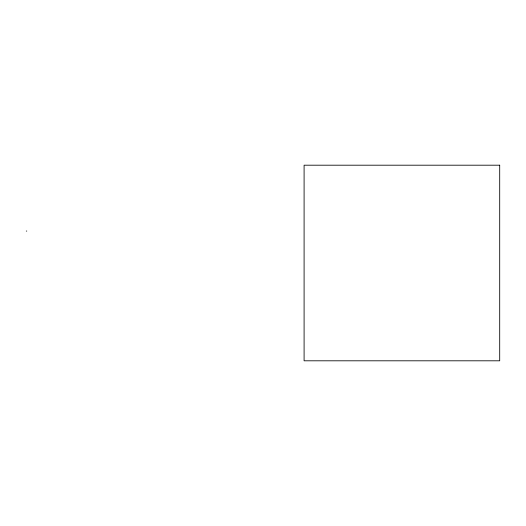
<?xml version="1.0" encoding="UTF-8"?>
<svg xmlns="http://www.w3.org/2000/svg" width="526" height="526" viewBox="0 0 526 526"><rect width="100%" height="100%" fill="white"/><g stroke="black" fill="none" stroke-linecap="round" stroke-linejoin="round"><path stroke-width="0.79" d="M26.3 231.085L26.787 231.032M499.7 165.197L304.094 165.197L304.094 360.803L499.7 360.803L499.7 165.197"/></g></svg>
